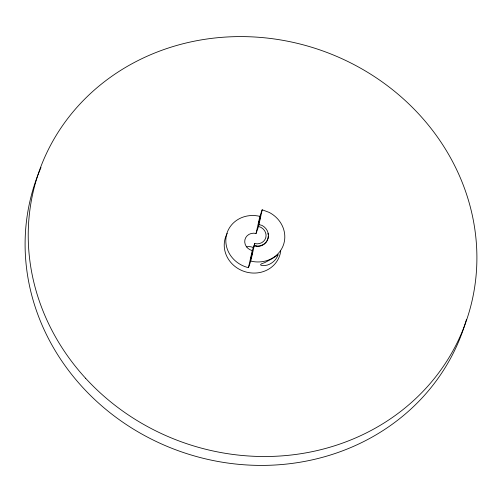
<?xml version="1.0" encoding="UTF-8"?>
<svg xmlns="http://www.w3.org/2000/svg" width="502" height="502" viewBox="0 0 502 502"><rect width="100%" height="100%" fill="white"/><g stroke="black" fill="none" stroke-linecap="round" stroke-linejoin="round"><path stroke-width="0.75" d="M248.452 267.679L252.255 250.573L254.727 243.558A9.525 8.754 19.4 0 0 265.884 237.245A9.525 8.754 19.4 0 0 258.536 226.452L262.188 209.792L269.172 212.402A28.583 26.255 19.4 0 1 283.247 245.459A28.583 26.255 19.4 0 1 250.768 261.103L248.452 267.679A28.583 26.255 19.4 0 1 226.402 235.306A28.583 26.255 19.4 0 1 259.873 216.368L262.188 209.792M252.255 250.573A9.525 8.754 19.4 0 1 244.907 239.787A9.525 8.754 19.4 0 1 256.064 233.474L259.873 216.368M250.768 261.103L254.727 243.558M258.8 225.022L258.957 224.576L261.931 225.385A11.929 10.956 19.4 0 1 268.219 237.81A11.929 10.956 19.4 0 1 257.331 246.074L254.313 245.428M256.064 233.474L258.536 226.452M254.156 245.873L256.472 246.432L256.629 245.993M256.472 246.432L257.175 246.52A11.929 10.956 19.4 0 0 268.306 236.103M465.9 321.293A226.295 207.841 19.4 0 1 182.747 452.302A226.295 207.841 19.4 0 1 37.788 175.374M38.026 174.765A226.295 207.841 19.4 0 1 39.978 169.921M40.229 169.318A226.295 207.841 19.4 0 1 41.001 167.517M466.446 319.41A226.295 207.841 19.4 0 1 466.082 320.665M246.457 246.915A9.525 8.754 19.4 0 1 253.667 247.762M280.712 251.019A28.583 26.255 19.4 0 1 244.455 271.526A28.583 26.255 19.4 0 1 227.23 233.424M267.917 233.223A11.929 10.956 19.4 0 1 268.212 234.666M250.749 258.906L252.443 252.255L250.749 258.906M258.379 224.639L260.067 217.981L258.379 224.639M278.077 254.834C275.793 261.511 268.068 267.077 260.921 265.238L260.544 264.623L261.404 263.857L264.874 262.546L271.889 258.837L278.077 254.834M85.578 378.238A226.295 207.841 19.4 0 0 465.793 322.34A226.295 207.841 19.4 0 0 206.316 39.093A226.295 207.841 19.4 0 0 85.578 378.238"/></g></svg>
